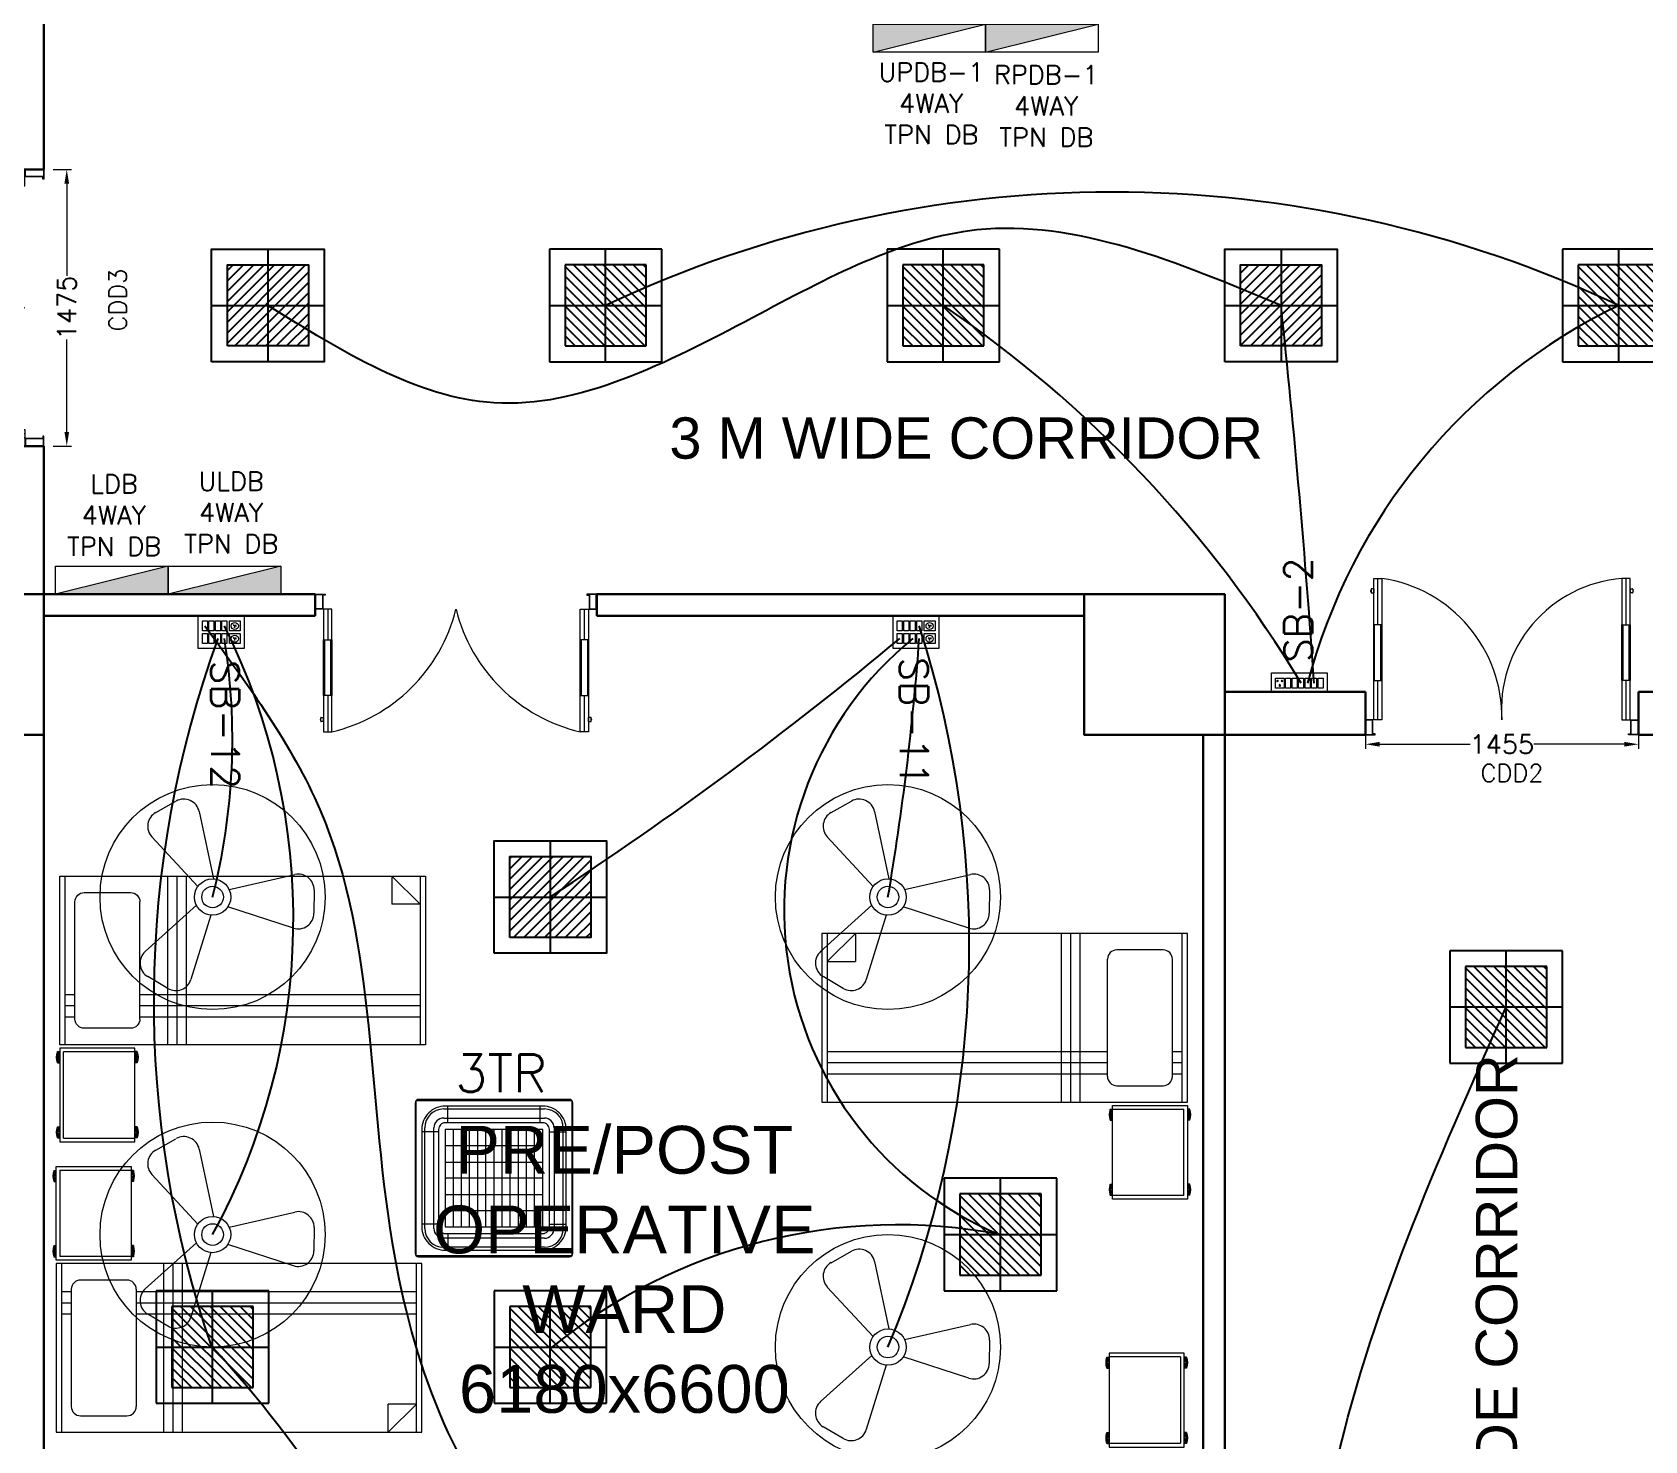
# Model space of a CAD drawing. Header units: millimetres. Extents: x 3552052 to 4144896, y -707811 to -630695.
# Drawn here: x 3631564 to 3640159, y -652959 to -645447 of the extents above; entities that cross this region are included whole.
import ezdxf

# ---------------------------------------------------------------- set-up
doc = ezdxf.new("R2010")
doc.units = ezdxf.units.MM
doc.header["$LTSCALE"] = 6
doc.header["$MEASUREMENT"] = 0
doc.linetypes.add('HIDDEN', pattern=[0.375, 0.25, -0.125])
doc.layers.get('Defpoints').update_dxf_attribs({"linetype": 'CONTINUOUS', "lineweight": 0})
for name, color, linetype, lineweight in [('1200 Door', 144, 'CONTINUOUS', 0), ('COL', 5, 'CONTINUOUS', 0), ('DIM', 7, 'CONTINUOUS', 0), ('Double Leaf Door', 4, 'CONTINUOUS', 0), ('ELE 36W EMERGENCY LIGHT', 5, 'CONTINUOUS', 0), ('ELE 36W LED LIGHT', 6, 'CONTINUOUS', 0), ('ELE-1200MM CEILINGFAN', 6, 'CONTINUOUS', 0), ('ELE-12M RAW&UPS SB', 40, 'CONTINUOUS', 0), ('ELE-36W EMERGENCY  LED LIGHT', 7, 'CONTINUOUS', 0), ('ELE-36W LED LIGHT', 210, 'CONTINUOUS', 0), ('ELE-4M RAW P.SB', 40, 'CONTINUOUS', 0), ('ELE-4M UPS P.SB', 3, 'CONTINUOUS', 0), ('ELE-6M RAW P.SB', 40, 'HIDDEN', 0), ('ELE-LIGHTING WIRRING', 7, 'CONTINUOUS', 0), ('ELE. DB', 1, 'CONTINUOUS', 0), ('ELE.DB', 1, 'CONTINUOUS', 0), ('furniture', 33, 'CONTINUOUS', 0), ('hatch', 252, 'CONTINUOUS', 0), ('HTL-AC UNIT', 5, 'CONTINUOUS', 0), ('MEP_HVAC_TEXT', 7, 'CONTINUOUS', 0), ('WALL', 8, 'CONTINUOUS', 0)]:
    doc.layers.add(name, color=color, linetype=linetype, lineweight=lineweight)
doc.layers.add('ELE-LIGHTING WIRING', color=7, linetype='CONTINUOUS', lineweight=0, true_color=0x63d7b6)
doc.styles.add('ARIAL', font='arial.ttf')
doc.styles.add('ROMANS', font='romans.shx')
doc.styles.get("Standard").update_dxf_attribs({"font": 'SIMPLEX'})
doc.styles.add('VERDANA', font='verdana.ttf')
doc.dimstyles.new('AEPL1', dxfattribs={"dimtxt": 100, "dimasz": 75, "dimexe": 25, "dimexo": 50, "dimtad": 0, "dimdec": 0, "dimtxsty": 'ROMANS', "dimcen": 2.5, "dimclrd": 7, "dimclre": 7, "dimclrt": 7, "dimadec": 0, "dimazin": 0, "dimtfac": 1, "dimtdec": 0, "dimtmove": 0, "dimatfit": 3, "dimfxl": 1, "dimlwd": 0, "dimlwe": 0, "dimarcsym": 0})

# ---------------------------------------------------------------- blocks, each defined once
blk = doc.blocks.new('light300x600')
at = {"layer": 'ELE-36W LED LIGHT', "lineweight": 25}
for p, q in [((918214.7, -78407.4), (918214.7, -79007.4)), ((918814.7, -78407.4), (918214.7, -78407.4)), ((918514.7, -78407.4), (918514.7, -79007.4)), ((918814.7, -79007.4), (918814.7, -78407.4)), ((918298.3, -78491.3), (918298.6, -78491)), ((918298.3, -78544.3), (918351.6, -78491)), ((918298.3, -78597.3), (918404.7, -78491)), ((918298.3, -78650.4), (918457.7, -78491)), ((918298.3, -78703.4), (918510.7, -78491)), ((918298.3, -78756.4), (918563.8, -78491)), ((918298.3, -78809.5), (918616.8, -78491)), ((918298.3, -78862.5), (918669.8, -78491)), ((918298.3, -78915.5), (918722.9, -78491)), ((918298.3, -78491), (918298.3, -78923.7)), ((918731.1, -78491), (918298.3, -78491)), ((918343.2, -78923.7), (918731.1, -78535.8)), ((918731.1, -78923.7), (918731.1, -78491)), ((918396.2, -78923.7), (918731.1, -78588.8)), ((918449.2, -78923.7), (918731.1, -78641.9)), ((918214.7, -78707.4), (918814.7, -78707.4)), ((918502.3, -78923.7), (918731.1, -78694.9)), ((918555.3, -78923.7), (918731.1, -78747.9)), ((918608.3, -78923.7), (918731.1, -78801)), ((918661.3, -78923.7), (918731.1, -78854)), ((918298.3, -78923.7), (918731.1, -78923.7)), ((918714.4, -78923.7), (918731.1, -78907)), ((918214.7, -79007.4), (918814.7, -79007.4))]:
    blk.add_line(p, q, dxfattribs=at)
blk = doc.blocks.new('asdsad')
at = {"layer": 'ELE-12M RAW&UPS SB', "color": 40, "ltscale": 10}
for p, q in [((3536014, -692078.8, 0), (3536009, -692073, 0)), ((3536006.4, -692076.1, 0), (3536013.4, -692079.7, 0)), ((3536006.4, -692143.9, 0), (3536013.4, -692147.5, 0)), ((3536014, -692146.6, 0), (3536009, -692140.8, 0)), ((3536013.9, -692082.1, 0), (3536011.4, -692089.3, 0)), ((3536013.9, -692149.9, 0), (3536011.4, -692157.1, 0)), ((3536015.4, -692090.1, 0), (3536015, -692082.2, 0)), ((3536015.4, -692157.9, 0), (3536015, -692150, 0)), ((3536023, -692075.3, 0), (3536016.4, -692079.5, 0)), ((3536023, -692143.1, 0), (3536016.4, -692147.3, 0)), ((3536016.9, -692080.5, 0), (3536024.4, -692079.1, 0)), ((3536016.9, -692148.3, 0), (3536024.4, -692146.9, 0))]:
    blk.add_line(p, q, dxfattribs=at)
at = {"layer": 'ELE-12M RAW&UPS SB', "color": 40, "ltscale": 10, "elevation": 0}
for points in [[(3535820.5, -692025.9), (3536064.2, -692025.9), (3536064.2, -692200.8), (3535820.5, -692200.8)], [(3535877.2, -692053.5), (3535903.6, -692053.5), (3535903.6, -692106.3), (3535877.2, -692106.3)], [(3535911.9, -692053.5), (3535938.3, -692053.5), (3535938.3, -692106.3), (3535911.9, -692106.3)], [(3535946.5, -692053.5), (3535972.9, -692053.5), (3535972.9, -692106.3), (3535946.5, -692106.3)], [(3535986.2, -692053.2), (3536044.3, -692053.2), (3536044.3, -692106), (3535986.2, -692106)], [(3535877.2, -692121), (3535903.6, -692121), (3535903.6, -692173.8), (3535877.2, -692173.8)], [(3535911.9, -692121), (3535938.3, -692121), (3535938.3, -692173.8), (3535911.9, -692173.8)], [(3535946.5, -692121), (3535972.9, -692121), (3535972.9, -692173.8), (3535946.5, -692173.8)], [(3535986.2, -692121), (3536044.3, -692121), (3536044.3, -692173.8), (3535986.2, -692173.8)]]:
    blk.add_lwpolyline(points, close=True, dxfattribs=at)
at = {"layer": 'ELE-12M RAW&UPS SB', "color": 3, "linetype": 'ByBlock', "elevation": 0}
for points in [[(3535842.5, -692053.5), (3535868.9, -692053.5), (3535868.9, -692106.3), (3535842.5, -692106.3)], [(3535842.5, -692121), (3535868.9, -692121), (3535868.9, -692173.8), (3535842.5, -692173.8)]]:
    blk.add_lwpolyline(points, close=True, dxfattribs=at)
at = {"layer": 'ELE-12M RAW&UPS SB', "color": 40, "ltscale": 10}
for centre, radius in [((3536014.9, -692080.5, 0), 19.1), ((3536014.9, -692148.3, 0), 19.1), ((3536014.9, -692080.5, 0), 1.78), ((3536014.9, -692148.3, 0), 1.78)]:
    blk.add_circle(centre, radius, dxfattribs=at)
blk = doc.blocks.new('UPS DB')
at = {"layer": 'hatch'}
h = blk.add_hatch(color=3, dxfattribs=at)
h.dxf.hatch_style = 1
h.paths.add_polyline_path([(0, -150), (600, -150), (600, 0)])
at = {"layer": 'ELE. DB', "color": 3}
blk.add_line((600, 0), (0, -150), dxfattribs=at)
blk.add_lwpolyline([(0, 0), (600, 0), (600, -150), (0, -150)], close=True, dxfattribs=at)
blk = doc.blocks.new('FREAWFRED')
at = {"layer": 'ELE.DB'}
h = blk.add_hatch(color=1, dxfattribs=at)
h.dxf.hatch_style = 1
h.paths.add_polyline_path([(149.9, 0), (149.9, 600), (0, 600)])
blk.add_line((0, 600), (149.9, 0), dxfattribs=at)
blk.add_lwpolyline([(0, 0), (0, 600), (149.9, 600), (149.9, 0)], close=True, dxfattribs=at)
blk = doc.blocks.new('A$C45A5314D')
at = {"layer": 'furniture', "color": 6, "ltscale": 0.75}
for p, q in [((-1962.2, 946.4), (-1950, 946.4)), ((-1962.2, 946.4), (-1962.2, 887.3)), ((-1962.2, 945.5), (-1950, 945.5)), ((-1950, 467.5), (-1950, 967.5)), ((-1950, 967.5), (-1550, 967.5)), ((-1930.3, 947.8), (-1930.3, 487.2)), ((-1930.3, 947.8), (-1550, 947.8)), ((-1550, 967.5), (-1550, 467.5)), ((-1537.8, 946.4), (-1550, 946.4)), ((-1537.8, 945.5), (-1550, 945.5)), ((-1537.8, 946.4), (-1537.8, 887.3)), ((-1962.2, 944.4), (-1950, 944.4)), ((-1962.2, 943.2), (-1950, 943.2)), ((-1962.2, 941.5), (-1950, 941.5)), ((-1962.2, 939.2), (-1950, 939.2)), ((-1962.2, 936.2), (-1950, 936.2)), ((-1962.2, 932), (-1950, 932)), ((-1962.2, 927.1), (-1950, 927.1)), ((-1962.2, 920.9), (-1950, 920.9)), ((-1962.2, 912.9), (-1950, 912.9)), ((-1962.2, 906.7), (-1950, 906.7)), ((-1962.2, 901.8), (-1950, 901.8)), ((-1962.2, 897.6), (-1950, 897.6)), ((-1962.2, 894.6), (-1950, 894.6)), ((-1962.2, 892.3), (-1950, 892.3)), ((-1962.2, 890.6), (-1950, 890.6)), ((-1962.2, 889.4), (-1950, 889.4)), ((-1962.2, 888.2), (-1950, 888.2)), ((-1962.2, 887.3), (-1950, 887.3)), ((-1537.8, 944.4), (-1550, 944.4)), ((-1537.8, 943.2), (-1550, 943.2)), ((-1537.8, 941.5), (-1550, 941.5)), ((-1537.8, 939.2), (-1550, 939.2)), ((-1537.8, 936.2), (-1550, 936.2)), ((-1537.8, 932), (-1550, 932)), ((-1537.8, 927.1), (-1550, 927.1)), ((-1537.8, 920.9), (-1550, 920.9)), ((-1537.8, 912.9), (-1550, 912.9)), ((-1537.8, 906.7), (-1550, 906.7)), ((-1537.8, 901.8), (-1550, 901.8)), ((-1537.8, 897.6), (-1550, 897.6)), ((-1537.8, 894.6), (-1550, 894.6)), ((-1537.8, 892.3), (-1550, 892.3)), ((-1537.8, 890.6), (-1550, 890.6)), ((-1537.8, 889.4), (-1550, 889.4)), ((-1537.8, 888.2), (-1550, 888.2)), ((-1537.8, 887.3), (-1550, 887.3)), ((-1962.2, 545.4), (-1950, 545.4)), ((-1962.2, 545.4), (-1962.2, 486.3)), ((-1962.2, 544.5), (-1950, 544.5)), ((-1962.2, 543.4), (-1950, 543.4)), ((-1962.2, 542.2), (-1950, 542.2)), ((-1962.2, 540.4), (-1950, 540.4)), ((-1962.2, 538.1), (-1950, 538.1)), ((-1962.2, 535.2), (-1950, 535.2)), ((-1962.2, 531), (-1950, 531)), ((-1962.2, 526.1), (-1950, 526.1)), ((-1962.2, 519.9), (-1950, 519.9)), ((-1537.8, 545.4), (-1550, 545.4)), ((-1537.8, 544.5), (-1550, 544.5)), ((-1537.8, 543.4), (-1550, 543.4)), ((-1537.8, 542.2), (-1550, 542.2)), ((-1537.8, 540.4), (-1550, 540.4)), ((-1537.8, 538.1), (-1550, 538.1)), ((-1537.8, 535.2), (-1550, 535.2)), ((-1537.8, 531), (-1550, 531)), ((-1537.8, 526.1), (-1550, 526.1)), ((-1537.8, 519.9), (-1550, 519.9)), ((-1537.8, 545.4), (-1537.8, 486.3)), ((-1962.2, 511.9), (-1950, 511.9)), ((-1962.2, 505.7), (-1950, 505.7)), ((-1962.2, 500.7), (-1950, 500.7)), ((-1962.2, 496.6), (-1950, 496.6)), ((-1962.2, 493.6), (-1950, 493.6)), ((-1962.2, 491.3), (-1950, 491.3)), ((-1962.2, 489.6), (-1950, 489.6)), ((-1962.2, 488.4), (-1950, 488.4)), ((-1962.2, 487.2), (-1950, 487.2)), ((-1962.2, 486.3), (-1950, 486.3)), ((-1962.2, 486.3), (-1950, 486.3)), ((-1550, 467.5), (-1950, 467.5)), ((-1550, 487.2), (-1930.3, 487.2)), ((-1537.8, 511.9), (-1550, 511.9)), ((-1537.8, 505.7), (-1550, 505.7)), ((-1537.8, 500.7), (-1550, 500.7)), ((-1537.8, 496.6), (-1550, 496.6)), ((-1537.8, 493.6), (-1550, 493.6)), ((-1537.8, 491.3), (-1550, 491.3)), ((-1537.8, 489.6), (-1550, 489.6)), ((-1537.8, 488.4), (-1550, 488.4)), ((-1537.8, 487.2), (-1550, 487.2)), ((-1537.8, 486.3), (-1550, 486.3))]:
    blk.add_line(p, q, dxfattribs=at)
at = {"layer": 'furniture', "color": 6}
for p, q in [((0, 450), (-1950, 450)), ((-1950, 450), (-1950, -450)), ((-1920.5, 450), (-1920.5, -450)), ((-1376.5, -450), (-1376.5, 450)), ((-1326.5, -450), (-1326.5, 450)), ((-1276.5, -450), (-1276.5, 450)), ((-29.5, -450), (-29.5, 450)), ((0, -450), (0, 450)), ((-1572.3, 361.9), (-1819.8, 361.9)), ((-1920.5, 300), (-1869, 300)), ((-1869, 312.7), (-1869, -312.7)), ((-1523.1, 312.7), (-1523.1, -312.7)), ((-1523.1, 300), (-29.5, 300)), ((-1920.5, 240.9), (-1869, 240.9)), ((-1920.5, 181.9), (-1869, 181.9)), ((-1523.1, 240.9), (-29.5, 240.9)), ((-1523.1, 181.9), (-29.5, 181.9)), ((-179.5, -450), (-29.5, -300)), ((-179.5, -450), (-179.5, -300)), ((-29.5, -300), (-179.5, -300)), ((-1819.8, -361.9), (-1572.3, -361.9)), ((-1950, -450), (0, -450))]:
    blk.add_line(p, q, dxfattribs=at)
at = {"layer": 'furniture', "color": 6, "ltscale": 0.75}
for centre, start, end in [((-1876, 916.9), 161.07537, 198.92466), ((-1624, 916.9), 341.07537, 18.92466), ((-1876, 515.9), 161.07537, 198.92466), ((-1624, 515.9), 341.07537, 18.92466)]:
    blk.add_arc(centre, 91.1, start, end, dxfattribs=at)
at = {"layer": 'furniture', "color": 6}
for centre, start, end in [((-1819.8, 312.7), 90.00001, 180.00001), ((-1572.3, 312.7), 0.00001, 90.00001), ((-1819.8, -312.7), 180.00001, 270.00001), ((-1572.3, -312.7), 270.00001, 0.00001)]:
    blk.add_arc(centre, 49.2, start, end, dxfattribs=at)
blk = doc.blocks.new('*D663')
at = {"layer": 'Defpoints', "color": 0, "transparency": 16777216}
for p in [(3638670.4, -649079.1), (3640125.4, -649079.1), (3640125.4, -649244.1)]:
    blk.add_point(p, dxfattribs=at)
at = {"layer": 'DIM', "color": 7, "lineweight": 0, "transparency": 16777216}
for p, q in [((3638670.4, -649129.1), (3638670.4, -649269.1)), ((3640125.4, -649129.1), (3640125.4, -649269.1)), ((3638745.4, -649244.1), (3639228.2, -649244.1)), ((3640050.4, -649244.1), (3639567.6, -649244.1))]:
    blk.add_line(p, q, dxfattribs=at)
at = {"layer": 'DIM', "color": 7, "transparency": 16777216}
for points in [[(3638745.4, -649231.6), (3638745.4, -649256.6), (3638670.4, -649244.1)], [(3640050.4, -649231.6), (3640050.4, -649256.6), (3640125.4, -649244.1)]]:
    blk.add_solid(points, dxfattribs=at)
at = {"layer": 'DIM', "color": 7, "lineweight": -3, "transparency": 16777216, "insert": (3639397.9, -649244.1), "char_height": 100, "attachment_point": 5, "style": 'ROMANS'}
blk.add_mtext('1455', dxfattribs=at)
blk = doc.blocks.new('1800x80')
at = {"layer": 'Double Leaf Door'}
for points in [[(101770.4, -25417.9), (101775.3, -25417.9), (101775.3, -25121.4), (101770.4, -25121.4)], [(101814, -25121.4), (101809.1, -25121.4), (101809.1, -25417.9), (101814, -25417.9)], [(103113.4, -25121.4), (103118.4, -25121.4), (103118.4, -25417.9), (103113.4, -25417.9)], [(103157.1, -25417.9), (103152.1, -25417.9), (103152.1, -25121.4), (103157.1, -25121.4)]]:
    blk.add_hatch(color=6, dxfattribs=at).paths.add_polyline_path(points)
at = {"layer": 'Double Leaf Door', "color": 8}
for p, q in [((101756, -24985.1), (101756, -25003.1)), ((101770.4, -24983.1), (101758, -24983.1)), ((101758, -25005), (101770.4, -25005)), ((101770.4, -25581.8), (101770.4, -24927.6)), ((101770.4, -24927.6), (101814, -24927.6)), ((101770.4, -24983.1), (101770.4, -25005)), ((101792.2, -25121.4), (101792.2, -24927.6)), ((101814, -24927.6), (101814, -25581.8)), ((103157.1, -24927.6), (103113.4, -24927.6)), ((103113.4, -24927.6), (103113.4, -25581.8)), ((103135.3, -25121.4), (103135.3, -24927.6)), ((103157.1, -25581.8), (103157.1, -24927.6)), ((103157.1, -24983.1), (103169.5, -24983.1)), ((103157.1, -24983.1), (103157.1, -25005)), ((103169.5, -25005), (103157.1, -25005)), ((103171.5, -24985.1), (103171.5, -25003.1)), ((101792.2, -25581.8), (101792.2, -25417.9)), ((103135.3, -25581.8), (103135.3, -25417.9)), ((101726.2, -25581.8), (101726.2, -25681.8)), ((101766.4, -25581.8), (101726.2, -25581.8)), ((101728.2, -25583.8), (101728.2, -25679.8)), ((101764.4, -25583.8), (101728.2, -25583.8)), ((101764.4, -25678.9), (101764.4, -25583.8)), ((101766.4, -25676.9), (101766.4, -25581.8)), ((101814, -25581.8), (101770.4, -25581.8)), ((103113.4, -25581.8), (103157.1, -25581.8)), ((103161.1, -25676.9), (103161.1, -25581.8)), ((103161.1, -25581.8), (103201.2, -25581.8)), ((103163, -25678.9), (103163, -25583.8)), ((103163, -25583.8), (103199.3, -25583.8)), ((103199.3, -25583.8), (103199.3, -25679.8)), ((103201.2, -25581.8), (103201.2, -25681.8)), ((101726.2, -25681.8), (101766.4, -25681.8)), ((101728.2, -25679.8), (101766.4, -25679.8)), ((101776.3, -25678.9), (101764.4, -25678.9)), ((101778.3, -25676.9), (101766.4, -25676.9)), ((101766.4, -25679.8), (101776.3, -25679.8)), ((101766.4, -25681.8), (101778.3, -25681.8)), ((101776.3, -25679.8), (101776.3, -25678.9)), ((101778.3, -25681.8), (101778.3, -25676.9)), ((103149.1, -25681.8), (103149.1, -25676.9)), ((103149.1, -25676.9), (103161.1, -25676.9)), ((103161.1, -25681.8), (103149.1, -25681.8)), ((103151.1, -25679.8), (103151.1, -25678.9)), ((103151.1, -25678.9), (103163, -25678.9)), ((103161.1, -25679.8), (103151.1, -25679.8)), ((103199.3, -25679.8), (103161.1, -25679.8)), ((103201.2, -25681.8), (103161.1, -25681.8))]:
    blk.add_line(p, q, dxfattribs=at)
at = {"layer": 'Double Leaf Door', "color": 6}
for p, q in [((101814, -25121.4), (101770.4, -25121.4)), ((101770.4, -25121.4), (101770.4, -25417.9)), ((101775.3, -25417.9), (101775.3, -25121.4)), ((101809.1, -25417.9), (101809.1, -25121.4)), ((101814, -25417.9), (101814, -25121.4)), ((103113.4, -25417.9), (103113.4, -25121.4)), ((103113.4, -25121.4), (103157.1, -25121.4)), ((103118.4, -25417.9), (103118.4, -25121.4)), ((103152.1, -25417.9), (103152.1, -25121.4)), ((103157.1, -25121.4), (103157.1, -25417.9)), ((101770.4, -25417.9), (101814, -25417.9)), ((103157.1, -25417.9), (103113.4, -25417.9))]:
    blk.add_line(p, q, dxfattribs=at)
at = {"layer": 'Double Leaf Door', "color": 6, "ltscale": 100}
for p, q in [((101809.1, -25121.4), (101809.1, -25417.9)), ((103118.4, -25121.4), (103118.4, -25417.9))]:
    blk.add_line(p, q, dxfattribs=at)
at = {"layer": 'Double Leaf Door', "color": 6}
for points in [[(101770.4, -25121.4), (101770.4, -25417.9), (101775.3, -25417.9), (101775.3, -25121.4), (101770.4, -25121.4)], [(101814, -25121.4), (101814, -25417.9), (101809.1, -25417.9), (101809.1, -25121.4), (101814, -25121.4)], [(103113.4, -25121.4), (103113.4, -25417.9), (103118.4, -25417.9), (103118.4, -25121.4), (103113.4, -25121.4)], [(103157.1, -25121.4), (103157.1, -25417.9), (103152.1, -25417.9), (103152.1, -25121.4), (103157.1, -25121.4)]]:
    blk.add_lwpolyline(points, dxfattribs=at)
at = {"layer": 'Double Leaf Door', "ltscale": 5000}
for points in [[(101770.4, -25121.4), (101770.4, -25417.9), (101775.3, -25417.9), (101775.3, -25121.4), (101770.4, -25121.4)], [(103157.1, -25121.4), (103157.1, -25417.9), (103152.1, -25417.9), (103152.1, -25121.4), (103157.1, -25121.4)]]:
    blk.add_lwpolyline(points, dxfattribs=at)
at = {"layer": 'Double Leaf Door', "color": 8}
for centre, radius, start, end in [((101756, -24994.1), 3.72, 90, 270), ((101758, -24985.1), 1.98, 90, 180), ((101758, -25003.1), 1.98, 180, 270), ((101731.8, -25658.9), 736, 6.01421, 83.58626), ((103143.1, -25606.8), 679.9, 92.50464, 177.89489), ((103169.5, -24985.1), 1.98, 0, 90), ((103169.5, -25003.1), 1.98, 270, 0), ((103171.5, -24994.1), 3.72, 270, 90)]:
    blk.add_arc(centre, radius, start, end, dxfattribs=at)
blk = doc.blocks.new('*D665')
at = {"layer": 'Defpoints', "color": 0, "transparency": 16777216}
for p in [(3631625.4, -646178.9), (3631748.1, -646178.9), (3631625.4, -647653.9)]:
    blk.add_point(p, dxfattribs=at)
at = {"layer": 'DIM', "color": 7, "lineweight": 0, "transparency": 16777216}
for p, q in [((3631675.4, -646178.9), (3631773.1, -646178.9)), ((3631748.1, -646253.9), (3631748.1, -646746.7)), ((3631748.1, -647578.9), (3631748.1, -647086.1)), ((3631675.4, -647653.9), (3631773.1, -647653.9))]:
    blk.add_line(p, q, dxfattribs=at)
at = {"layer": 'DIM', "color": 7, "transparency": 16777216}
for points in [[(3631735.6, -646253.9), (3631760.6, -646253.9), (3631748.1, -646178.9)], [(3631735.6, -647578.9), (3631760.6, -647578.9), (3631748.1, -647653.9)]]:
    blk.add_solid(points, dxfattribs=at)
at = {"layer": 'DIM', "color": 7, "lineweight": -3, "transparency": 16777216, "insert": (3631748.1, -646916.4), "char_height": 100, "attachment_point": 5, "rotation": 90, "style": 'ROMANS'}
blk.add_mtext('1475', dxfattribs=at)
blk = doc.blocks.new('2000x80')
at = {"layer": 'Double Leaf Door'}
for points in [[(104210, -25357.6), (104215, -25357.6), (104215, -25061.1), (104210, -25061.1)], [(104253.7, -25061.1), (104248.7, -25061.1), (104248.7, -25357.6), (104253.7, -25357.6)], [(105533.1, -25061.1), (105538, -25061.1), (105538, -25357.6), (105533.1, -25357.6)], [(105576.7, -25357.6), (105571.8, -25357.6), (105571.8, -25061.1), (105576.7, -25061.1)]]:
    blk.add_hatch(color=6, dxfattribs=at).paths.add_polyline_path(points)
at = {"layer": 'Double Leaf Door', "color": 8}
for p, q in [((104210, -25567.2), (104210, -24813)), ((104210, -24813), (104253.7, -24813)), ((104231.9, -25061.1), (104231.9, -24813)), ((104253.7, -24813), (104253.7, -25567.2)), ((105576.7, -24813), (105533.1, -24813)), ((105533.1, -24813), (105533.1, -25567.2)), ((105554.9, -25061.1), (105554.9, -24813)), ((105576.7, -25567.2), (105576.7, -24813)), ((104195.7, -24870.5), (104195.7, -24888.5)), ((104210, -24868.6), (104197.6, -24868.6)), ((104197.6, -24890.5), (104210, -24890.5)), ((104210, -24868.6), (104210, -24890.5)), ((105576.7, -24868.6), (105589.2, -24868.6)), ((105576.7, -24868.6), (105576.7, -24890.5)), ((105589.2, -24890.5), (105576.7, -24890.5)), ((105591.1, -24870.5), (105591.1, -24888.5)), ((104231.9, -25567.2), (104231.9, -25357.6)), ((105554.9, -25567.2), (105554.9, -25357.6)), ((104165.9, -25567.2), (104165.9, -25647.2)), ((104206.1, -25567.2), (104165.9, -25567.2)), ((104167.9, -25569.2), (104167.9, -25645.3)), ((104204.1, -25569.2), (104167.9, -25569.2)), ((104204.1, -25644.3), (104204.1, -25569.2)), ((104206.1, -25642.3), (104206.1, -25567.2)), ((104253.7, -25567.2), (104210, -25567.2)), ((105533.1, -25567.2), (105576.7, -25567.2)), ((105580.7, -25642.3), (105580.7, -25567.2)), ((105580.7, -25567.2), (105620.9, -25567.2)), ((105582.7, -25644.3), (105582.7, -25569.2)), ((105582.7, -25569.2), (105618.9, -25569.2)), ((105618.9, -25569.2), (105618.9, -25645.3)), ((105620.9, -25567.2), (105620.9, -25647.2)), ((104165.9, -25647.2), (104206.1, -25647.2)), ((104167.9, -25645.3), (104206.1, -25645.3)), ((104216, -25644.3), (104204.1, -25644.3)), ((104218, -25642.3), (104206.1, -25642.3)), ((104206.1, -25645.3), (104216, -25645.3)), ((104206.1, -25647.2), (104218, -25647.2)), ((104216, -25645.3), (104216, -25644.3)), ((104218, -25647.2), (104218, -25642.3)), ((105568.8, -25647.2), (105568.8, -25642.3)), ((105568.8, -25642.3), (105580.7, -25642.3)), ((105580.7, -25647.2), (105568.8, -25647.2)), ((105570.8, -25645.3), (105570.8, -25644.3)), ((105570.8, -25644.3), (105582.7, -25644.3)), ((105580.7, -25645.3), (105570.8, -25645.3)), ((105618.9, -25645.3), (105580.7, -25645.3)), ((105620.9, -25647.2), (105580.7, -25647.2))]:
    blk.add_line(p, q, dxfattribs=at)
at = {"layer": 'Double Leaf Door', "color": 6}
for p, q in [((104253.7, -25061.1), (104210, -25061.1)), ((104210, -25061.1), (104210, -25357.6)), ((104215, -25357.6), (104215, -25061.1)), ((104248.7, -25357.6), (104248.7, -25061.1)), ((104253.7, -25357.6), (104253.7, -25061.1)), ((105533.1, -25357.6), (105533.1, -25061.1)), ((105533.1, -25061.1), (105576.7, -25061.1)), ((105538, -25357.6), (105538, -25061.1)), ((105571.8, -25357.6), (105571.8, -25061.1)), ((105576.7, -25061.1), (105576.7, -25357.6)), ((104210, -25357.6), (104253.7, -25357.6)), ((105576.7, -25357.6), (105533.1, -25357.6))]:
    blk.add_line(p, q, dxfattribs=at)
at = {"layer": 'Double Leaf Door', "color": 6, "ltscale": 100}
for p, q in [((104248.7, -25061.1), (104248.7, -25357.6)), ((105538, -25061.1), (105538, -25357.6))]:
    blk.add_line(p, q, dxfattribs=at)
at = {"layer": 'Double Leaf Door', "color": 6}
for points in [[(104210, -25061.1), (104210, -25357.6), (104215, -25357.6), (104215, -25061.1), (104210, -25061.1)], [(104253.7, -25061.1), (104253.7, -25357.6), (104248.7, -25357.6), (104248.7, -25061.1), (104253.7, -25061.1)], [(105533.1, -25061.1), (105533.1, -25357.6), (105538, -25357.6), (105538, -25061.1), (105533.1, -25061.1)], [(105576.7, -25061.1), (105576.7, -25357.6), (105571.8, -25357.6), (105571.8, -25061.1), (105576.7, -25061.1)]]:
    blk.add_lwpolyline(points, dxfattribs=at)
at = {"layer": 'Double Leaf Door', "ltscale": 5000}
for points in [[(104210, -25061.1), (104210, -25357.6), (104215, -25357.6), (104215, -25061.1), (104210, -25061.1)], [(105576.7, -25061.1), (105576.7, -25357.6), (105571.8, -25357.6), (105571.8, -25061.1), (105576.7, -25061.1)]]:
    blk.add_lwpolyline(points, dxfattribs=at)
at = {"layer": 'Double Leaf Door', "color": 8}
for centre, radius, start, end in [((104143.8, -25554.6), 749.7, 359.03214, 81.57239), ((105589, -25508.8), 698.1, 94.59437, 184.8011), ((104195.7, -24879.5), 3.72, 90, 270), ((104197.6, -24870.5), 1.98, 90, 180), ((104197.6, -24888.5), 1.98, 180, 270), ((105589.2, -24870.5), 1.98, 0, 90), ((105589.2, -24888.5), 1.98, 270, 0), ((105591.1, -24879.5), 3.72, 270, 90)]:
    blk.add_arc(centre, radius, start, end, dxfattribs=at)
blk = doc.blocks.new('CASSETTE UNIT - 3TR')
at = {"layer": 'HTL-AC UNIT', "color": 3}
for p, q in [((953753.2, -137420.8), (954583.3, -137420.8)), ((953753.2, -138250.3), (953753.2, -137420.8)), ((954583.3, -137420.8), (954583.3, -138250.3)), ((953951.9, -138095), (953951.9, -137576.1)), ((953995.2, -138095), (953995.2, -137576.1)), ((954038.4, -138095), (954038.4, -137576.1)), ((954081.7, -138095), (954081.7, -137576.1)), ((954124.9, -138095), (954124.9, -137576.1)), ((954168.2, -138095), (954168.2, -137576.1)), ((954211.4, -138095), (954211.4, -137576.1)), ((954254.8, -138095), (954254.8, -137576.1)), ((954298.1, -138095), (954298.1, -137576.1)), ((954341.3, -138095), (954341.3, -137576.1)), ((954384.6, -138095), (954384.6, -137576.1)), ((954428, -137663.5), (953908.5, -137663.5)), ((953908.5, -137750), (954428, -137750)), ((954428, -137836.5), (953908.5, -137836.5)), ((953908.5, -137923.1), (954428, -137923.1)), ((954428, -138009.6), (953908.5, -138009.6)), ((954583.3, -138250.3), (953753.2, -138250.3))]:
    blk.add_line(p, q, dxfattribs=at)
at = {"layer": 'HTL-AC UNIT', "color": 1}
for p, q in [((953899.9, -137466.7), (954436.6, -137466.7)), ((953899.9, -137515.2), (954436.6, -137515.2)), ((953799.1, -138103.6), (953799.1, -137567.5)), ((953847.6, -138103.6), (953847.6, -137567.5)), ((954488.9, -137567.5), (954488.9, -138103.6)), ((954537.4, -138103.6), (954537.4, -137567.5)), ((954436.6, -138155.9), (953899.9, -138155.9)), ((954436.6, -138204.4), (953899.9, -138204.4))]:
    blk.add_line(p, q, dxfattribs=at)
at = {"layer": 'HTL-AC UNIT', "color": 8}
for p, q in [((953921.7, -137540.4), (953921.7, -137451.2)), ((954414.8, -137540.4), (954414.8, -137451.2)), ((953872.8, -137589.3), (953783.6, -137589.3)), ((954463.7, -137589.3), (954552.9, -137589.3)), ((953872.8, -138081.8), (953783.6, -138081.8)), ((954463.7, -138081.8), (954552.9, -138081.8)), ((953921.7, -138130.7), (953921.7, -138219.9)), ((954414.8, -138130.7), (954414.8, -138219.9))]:
    blk.add_line(p, q, dxfattribs=at)
at = {"layer": 'HTL-AC UNIT', "color": 3}
blk.add_lwpolyline([(953765.8, -138255.6), (954570.7, -138255.6, 0.414214), (954588.5, -138237.7), (954588.5, -137433.4, 0.414214), (954570.7, -137415.6), (953765.8, -137415.6, 0.414214), (953747.9, -137433.4), (953747.9, -138237.7, 0.414214)], format="xyb", close=True, dxfattribs=at)
at = {"layer": 'HTL-AC UNIT', "color": 8}
for points in [[(953908.5, -138219.9), (954428, -138219.9, 0.414214), (954552.9, -138095), (954552.9, -137576.1, 0.414214), (954428, -137451.2), (953908.5, -137451.2, 0.414214), (953783.6, -137576.1), (953783.6, -138095, 0.414214)], [(953908.5, -138130.7), (954428, -138130.7, 0.414214), (954463.7, -138095), (954463.7, -137576.1, 0.414214), (954428, -137540.4), (953908.5, -137540.4, 0.414214), (953872.8, -137576.1), (953872.8, -138095, 0.414214)]]:
    blk.add_lwpolyline(points, format="xyb", close=True, dxfattribs=at)
blk.add_lwpolyline([(953908.5, -138095), (954428, -138095), (954428, -137576.1), (953908.5, -137576.1)], close=True, dxfattribs=at)
at = {"layer": 'HTL-AC UNIT', "color": 1}
for centre, radius, start, end in [((953899.9, -137567.5), 100.7, 90, 180), ((953899.9, -137567.5), 52.3, 90, 180), ((954436.6, -137567.5), 100.7, 0, 90), ((954436.6, -137567.5), 52.3, 0, 90), ((953899.9, -138103.6), 100.7, 180, 270), ((953899.9, -138103.6), 52.3, 180, 270), ((954436.6, -138103.6), 52.3, 270, 0), ((954436.6, -138103.6), 100.7, 270, 0)]:
    blk.add_arc(centre, radius, start, end, dxfattribs=at)
blk = doc.blocks.new('A$C07FB25EA')
at = {"layer": 'ELE-1200MM CEILINGFAN', "color": 3}
for p, q in [((0.26, 2.64), (3.17, 12.07)), ((6.53, 13.37), (9.47, 11.64)), ((9.84, 7.94), (2.36, 1.21)), ((-14.84, -1.03), (-14.81, 2.38)), ((-11.8, 4.55), (-2.22, 1.44)), ((-2.41, -1.1), (-12.04, -3.29)), ((2.16, -1.54), (8.87, -8.78)), ((1.96, -12.49), (-0.13, -2.65)), ((8.31, -12.34), (5.35, -14.02))]:
    blk.add_line(p, q, dxfattribs=at)
at = {"layer": 'ELE-1200MM CEILINGFAN', "color": 5, "ltscale": 10}
blk.add_circle((0, 0), 16.45, dxfattribs=at)
at = {"layer": 'ELE-1200MM CEILINGFAN', "color": 3}
for radius in [2.65, 1.58]:
    blk.add_circle((0, 0), radius, dxfattribs=at)
for centre, start, end in [((5.36, 11.38), 59.5281, 162.5229), ((8.3, 9.66), 311.9493, 59.5281), ((-12.51, 2.36), 71.9493, 179.5281), ((-12.54, -1.05), 179.5281, 282.5229), ((7.18, -10.34), 299.5281, 42.5229), ((4.21, -12.02), 191.9493, 299.5281)]:
    blk.add_arc(centre, 2.3, start, end, dxfattribs=at)
blk = doc.blocks.new('ELE.EMERGENCY 40W LED LIGHT')
at = {"layer": 'ELE-36W EMERGENCY  LED LIGHT', "lineweight": 25}
h = blk.add_hatch(dxfattribs=at)
h.set_pattern_fill('ANSI31', color=5, scale=300, style=0)
h.paths.add_polyline_path([(-207.7, -207.7), (-207.7, 207.7), (207.7, 207.7), (207.7, -207.7)])
for p, q in [((0, 288), (0, -288)), ((-288, 0), (288, 0))]:
    blk.add_line(p, q, dxfattribs=at)
for points in [[(-288, -288), (-288, 288), (288, 288), (288, -288)], [(-207.7, -207.7), (-207.7, 207.7), (207.7, 207.7), (207.7, -207.7)]]:
    blk.add_lwpolyline(points, close=True, dxfattribs=at)
blk = doc.blocks.new('1500x80')
at = {"layer": 'Double Leaf Door'}
for points in [[(99336.2, -25417.9), (99341.1, -25417.9), (99341.1, -25121.4), (99336.2, -25121.4)], [(99379.8, -25121.4), (99374.8, -25121.4), (99374.8, -25417.9), (99379.8, -25417.9)], [(100704.2, -25121.4), (100709.2, -25121.4), (100709.2, -25417.9), (100704.2, -25417.9)], [(100747.8, -25417.9), (100742.9, -25417.9), (100742.9, -25121.4), (100747.8, -25121.4)]]:
    blk.add_hatch(color=6, dxfattribs=at).paths.add_polyline_path(points)
at = {"layer": 'Double Leaf Door', "color": 8}
for p, q in [((99321.8, -24985.1), (99321.8, -25003.1)), ((99336.2, -24983.1), (99323.7, -24983.1)), ((99323.7, -25005), (99336.2, -25005)), ((99336.2, -25581.8), (99336.2, -24927.6)), ((99336.2, -24927.6), (99379.8, -24927.6)), ((99336.2, -24983.1), (99336.2, -25005)), ((99358, -25121.4), (99358, -24927.6)), ((99379.8, -24927.6), (99379.8, -25581.8)), ((100747.8, -24927.6), (100704.2, -24927.6)), ((100704.2, -24927.6), (100704.2, -25581.8)), ((100726, -25121.4), (100726, -24927.6)), ((100747.8, -25581.8), (100747.8, -24927.6)), ((100747.8, -24983.1), (100760.3, -24983.1)), ((100747.8, -24983.1), (100747.8, -25005)), ((100760.3, -25005), (100747.8, -25005)), ((100762.2, -24985.1), (100762.2, -25003.1)), ((99358, -25581.8), (99358, -25417.9)), ((100726, -25581.8), (100726, -25417.9)), ((99292, -25581.8), (99292, -25661.8)), ((99332.2, -25581.8), (99292, -25581.8)), ((99294, -25583.8), (99294, -25659.8)), ((99330.2, -25583.8), (99294, -25583.8)), ((99330.2, -25658.9), (99330.2, -25583.8)), ((99332.2, -25656.9), (99332.2, -25581.8)), ((99379.8, -25581.8), (99336.2, -25581.8)), ((100704.2, -25581.8), (100747.8, -25581.8)), ((100751.8, -25656.9), (100751.8, -25581.8)), ((100751.8, -25581.8), (100792, -25581.8)), ((100753.8, -25658.9), (100753.8, -25583.8)), ((100753.8, -25583.8), (100790, -25583.8)), ((100790, -25583.8), (100790, -25659.8)), ((100792, -25581.8), (100792, -25661.8)), ((99292, -25661.8), (99332.2, -25661.8)), ((99294, -25659.8), (99332.2, -25659.8)), ((99342.1, -25658.9), (99330.2, -25658.9)), ((99344.1, -25656.9), (99332.2, -25656.9)), ((99332.2, -25659.8), (99342.1, -25659.8)), ((99332.2, -25661.8), (99344.1, -25661.8)), ((99342.1, -25659.8), (99342.1, -25658.9)), ((99344.1, -25661.8), (99344.1, -25656.9)), ((100739.9, -25661.8), (100739.9, -25656.9)), ((100739.9, -25656.9), (100751.8, -25656.9)), ((100751.8, -25661.8), (100739.9, -25661.8)), ((100741.9, -25659.8), (100741.9, -25658.9)), ((100741.9, -25658.9), (100753.8, -25658.9)), ((100751.8, -25659.8), (100741.9, -25659.8)), ((100790, -25659.8), (100751.8, -25659.8)), ((100792, -25661.8), (100751.8, -25661.8))]:
    blk.add_line(p, q, dxfattribs=at)
at = {"layer": 'Double Leaf Door', "color": 6}
for p, q in [((99379.8, -25121.4), (99336.2, -25121.4)), ((99336.2, -25121.4), (99336.2, -25417.9)), ((99341.1, -25417.9), (99341.1, -25121.4)), ((99374.8, -25417.9), (99374.8, -25121.4)), ((99379.8, -25417.9), (99379.8, -25121.4)), ((100704.2, -25417.9), (100704.2, -25121.4)), ((100704.2, -25121.4), (100747.8, -25121.4)), ((100709.2, -25417.9), (100709.2, -25121.4)), ((100742.9, -25417.9), (100742.9, -25121.4)), ((100747.8, -25121.4), (100747.8, -25417.9)), ((99336.2, -25417.9), (99379.8, -25417.9)), ((100747.8, -25417.9), (100704.2, -25417.9))]:
    blk.add_line(p, q, dxfattribs=at)
at = {"layer": 'Double Leaf Door', "color": 6, "ltscale": 100}
for p, q in [((99374.8, -25121.4), (99374.8, -25417.9)), ((100709.2, -25121.4), (100709.2, -25417.9))]:
    blk.add_line(p, q, dxfattribs=at)
at = {"layer": 'Double Leaf Door', "color": 6}
for points in [[(99336.2, -25121.4), (99336.2, -25417.9), (99341.1, -25417.9), (99341.1, -25121.4), (99336.2, -25121.4)], [(99379.8, -25121.4), (99379.8, -25417.9), (99374.8, -25417.9), (99374.8, -25121.4), (99379.8, -25121.4)], [(100704.2, -25121.4), (100704.2, -25417.9), (100709.2, -25417.9), (100709.2, -25121.4), (100704.2, -25121.4)], [(100747.8, -25121.4), (100747.8, -25417.9), (100742.9, -25417.9), (100742.9, -25121.4), (100747.8, -25121.4)]]:
    blk.add_lwpolyline(points, dxfattribs=at)
at = {"layer": 'Double Leaf Door', "ltscale": 5000}
for points in [[(99336.2, -25121.4), (99336.2, -25417.9), (99341.1, -25417.9), (99341.1, -25121.4), (99336.2, -25121.4)], [(100747.8, -25121.4), (100747.8, -25417.9), (100742.9, -25417.9), (100742.9, -25121.4), (100747.8, -25121.4)]]:
    blk.add_lwpolyline(points, dxfattribs=at)
at = {"layer": 'Double Leaf Door', "color": 8}
for centre, radius, start, end in [((99321.8, -24994.1), 3.72, 90, 270), ((99323.7, -24985.1), 1.98, 90, 180), ((99323.7, -25003.1), 1.98, 180, 270), ((99175.8, -25796.3), 892.3, 13.90597, 76.78637), ((100908.2, -25796.3), 892.3, 103.21363, 166.09403), ((100760.3, -24985.1), 1.98, 0, 90), ((100760.3, -25003.1), 1.98, 270, 0), ((100762.2, -24994.1), 3.72, 270, 90)]:
    blk.add_arc(centre, radius, start, end, dxfattribs=at)
blk = doc.blocks.new('FFFF5')
at = {"layer": 'ELE-4M RAW P.SB', "color": 40, "ltscale": 10}
for p, q in [((3582623.9, -692257.6), (3582670.2, -692257.6)), ((3582623.9, -692310.4), (3582623.9, -692257.6)), ((3582670.2, -692310.4), (3582623.9, -692310.4)), ((3582670.2, -692257.6), (3582670.2, -692310.4))]:
    blk.add_line(p, q, dxfattribs=at)
for points in [[(3582603.9, -692230), (3582900.2, -692230), (3582900.2, -692330), (3582603.9, -692330)], [(3582678.5, -692257.6), (3582704.9, -692257.6), (3582704.9, -692310.4), (3582678.5, -692310.4)], [(3582713.1, -692257.6), (3582739.5, -692257.6), (3582739.5, -692310.4), (3582713.1, -692310.4)], [(3582747.8, -692257.6), (3582774.2, -692257.6), (3582774.2, -692310.4), (3582747.8, -692310.4)], [(3582782.5, -692257.6), (3582808.9, -692257.6), (3582808.9, -692310.4), (3582782.5, -692310.4)]]:
    blk.add_lwpolyline(points, close=True, dxfattribs=at)
for centre, radius, start, end in [((3582633.9, -692273.7), 3.1, 87.48997, 354.73109), ((3582636.3, -692271.6), 2.5, 284.90486, 157.31619), ((3582647, -692297), 3.6, 127.15837, 52.84163), ((3582647, -692293.4), 2.29, 341.40312, 198.59688), ((3582657.8, -692271.6), 2.5, 22.68381, 255.09514), ((3582660.2, -692273.7), 3.1, 185.26891, 92.51003)]:
    blk.add_arc(centre, radius, start, end, dxfattribs=at)
at = {"layer": 'ELE-6M RAW P.SB', "color": 3, "linetype": 'ByBlock'}
for points in [[(3582817.2, -692257.6), (3582843.6, -692257.6), (3582843.6, -692310.4), (3582817.2, -692310.4)], [(3582851.9, -692257.6), (3582878.3, -692257.6), (3582878.3, -692310.4), (3582851.9, -692310.4)]]:
    blk.add_lwpolyline(points, close=True, dxfattribs=at)

msp = doc.modelspace()

# ---------------------------------------------------------------- linework, layer by layer
at = {"layer": 'COL', "color": 7, "lineweight": 30}
msp.add_lwpolyline([(3630875.4, -648443.9), (3631625.4, -648443.9), (3631625.4, -649193.9), (3630875.4, -649193.9)], close=True, dxfattribs=at)
at = {"layer": 'COL', "color": 7, "lineweight": 30, "elevation": 0}
msp.add_lwpolyline([(3637170.4, -648443.9), (3637920.4, -648443.9), (3637920.4, -649193.9), (3637170.4, -649193.9)], close=True, dxfattribs=at)
at = {"layer": 'ELE-LIGHTING WIRING', "lineweight": -3}
for centre, radius, start, end in [((3637320.4, -652639.3), 6339.2, 64.79102, 115.20898), ((3632761.9, -652277.8), 6501.1, 31.11722, 55.75299), ((3641374.8, -649708.6), 3114.6, 115.7758, 165.29777), ((3629452, -650175.8, 0), 3504.2, 331.29311, 26.48663), ((3631017.9, -650311.1, 0), 5540.8, 337.19262, 17.84597), ((3637858.4, -650617.2, 0), 5647.2, 159.94274, 199.07789), ((3629219.9, -649217.4, 0), 3410.9, 345.71734, 9.05745), ((3637447.9, -650130.8, 0), 1876.3, 129.38369, 247.08142), ((3622014.4, -647653.9, 0), 14314.5, 350.32777, 355.88704), ((3636175.1, -654726.6), 2920, 79.13677, 129.30481), ((3627194.3, -657291.2), 7195.3, 24.88854, 42.18985)]:
    msp.add_arc(centre, radius, start, end, dxfattribs=at)
at = {"layer": 'ELE-LIGHTING WIRING', "color": 254, "lineweight": -3, "true_color": 0xdebad0}
for centre, radius, start, end in [((3584217.8, -652649.6), 54307.5, 3.93993, 6.07325), ((3623162.9, -633026.9, 0), 20364, 303.24033, 309.7632)]:
    msp.add_arc(centre, radius, start, end, dxfattribs=at)
for points in [[(3638220.4, -646903.9), (3636599.6, -646501.6), (3635402.6, -646970.2), (3634025, -647423.8), (3632820.4, -646903.9)], [(3632484.3, -648612.9, 0), (3633096.8, -649591.7), (3633496.2, -651981.2), (3634246.9, -653582.8), (3635525.4, -654258.9)]]:
    msp.add_spline(points, degree=3, dxfattribs=at)
at = {"layer": 'ELE-LIGHTING WIRING', "lineweight": -3}
msp.add_spline([(3638272.4, -655066.8, 0), (3638498.3, -653155.5), (3639420.4, -650645.3)], degree=3, dxfattribs=at)
at = {"layer": 'WALL', "color": 7, "lineweight": 30}
for p, q in [((3631625.4, -646178.9), (3631625.4, -645403.9)), ((3631510.4, -646178.9), (3631625.4, -646178.9)), ((3631510.4, -647653.9), (3631625.4, -647653.9)), ((3631625.4, -647653.9), (3631625.4, -648443.9)), ((3633072.8, -648443.9, 0), (3631625.4, -648443.9)), ((3633072.8, -648558.9, 0), (3633072.8, -648443.9, 0)), ((3634572.8, -648558.9, 0), (3634572.8, -648443.9, 0)), ((3637170.4, -648443.9, 0), (3634572.8, -648443.9, 0)), ((3633072.8, -648558.9, 0), (3631625.4, -648558.9)), ((3637170.4, -648558.9, 0), (3634572.8, -648558.9, 0)), ((3638670.4, -648964.1), (3637920.4, -648964.1)), ((3638670.4, -648964.1), (3637920.4, -648964.1)), ((3638670.4, -649194.1), (3638670.4, -648964.1)), ((3638670.4, -649194.1), (3638670.4, -648964.1)), ((3640125.4, -649194.1), (3640125.4, -648964.1)), ((3640920.4, -648964.1), (3640125.4, -648964.1)), ((3640125.4, -649194.1), (3640125.4, -648964.1)), ((3640920.4, -648964.1), (3640125.4, -648964.1)), ((3631625.4, -649193.9), (3631625.4, -653918.9)), ((3637805.4, -654599.1), (3637805.4, -649193.9)), ((3637920.4, -655348.9), (3637920.4, -649193.9)), ((3638670.4, -649194.1), (3637920.4, -649194.1)), ((3640920.4, -649194.1), (3640125.4, -649194.1))]:
    msp.add_line(p, q, dxfattribs=at)

# ---------------------------------------------------------------- block references
at = {"layer": 'Double Leaf Door', "color": 251, "lineweight": -3}
for name, p, rotation in [('1800x80', (3605943.6, -749380.1), 90), ('1500x80', (3733864.8, -674105.7, 0), 180)]:
    msp.add_blockref(name, p, dxfattribs=dict(at, rotation=rotation))
msp.add_blockref('2000x80', (3534504.5, -623546.8), dxfattribs=at)
at = {"layer": 'ELE 36W EMERGENCY LIGHT', "lineweight": -3, "xscale": 1.041666666677768, "yscale": 1.041666666677768, "zscale": 1.041666666677768}
for p in [(3632820.4, -646903.9), (3638220.4, -646903.9), (3634325.4, -650058.9)]:
    msp.add_blockref('ELE.EMERGENCY 40W LED LIGHT', p, dxfattribs=at)
at = {"layer": 'ELE 36W LED LIGHT', "lineweight": -3, "rotation": 89.9999999995464}
for p in [(3555913, -1565418.6), (3557713, -1565418.6), (3561313, -1565418.6), (3560713, -1569160), (3558018, -1570373.6), (3553818, -1570973.6), (3555618, -1570973.6)]:
    msp.add_blockref('light300x600', p, dxfattribs=at)
at = {"layer": 'ELE-1200MM CEILINGFAN', "color": 7, "lineweight": -3, "ltscale": 8, "xscale": 36.47592107175105, "yscale": 36.47592107175105, "zscale": 36.47592107175105, "rotation": 180}
for p in [(3632525.4, -650058.9), (3636125.4, -650058.9), (3632525.4, -651858.9), (3636125.4, -652458.9)]:
    msp.add_blockref('A$C07FB25EA', p, dxfattribs=at)
at = {"layer": 'ELE-12M RAW&UPS SB', "color": 0, "lineweight": -3}
for p in [(96628.6, 43467), (100332.3, 43466.8, 0)]:
    msp.add_blockref('asdsad', p, dxfattribs=at)
at = {"layer": 'ELE-4M UPS P.SB', "color": 0, "lineweight": -3}
msp.add_blockref('FFFF5', (55566.5, 43365.9), dxfattribs=at)
at = {"layer": 'ELE. DB', "lineweight": -3, "rotation": 179.9999999999998}
msp.add_blockref('UPS DB', (3636645.6, -645553.9), dxfattribs=at)
at = {"layer": 'ELE. DB', "lineweight": -3}
msp.add_blockref('UPS DB', (3632288.7, -648293.9, 0), dxfattribs=at)
at = {"layer": 'ELE.DB', "lineweight": -3}
for p, rotation in [((3637245.6, -645553.8), 90), ((3631688.7, -648294, 0), 270)]:
    msp.add_blockref('FREAWFRED', p, dxfattribs=dict(at, rotation=rotation))
at = {"layer": 'furniture', "color": 251, "lineweight": -3, "xscale": -1}
for p, rotation in [((3633660.8, -650397.2), 179.9999868732302), ((3635754.6, -653459.3), 359.9999868732307)]:
    msp.add_blockref('A$C45A5314D', p, dxfattribs=dict(at, rotation=rotation))
at = {"layer": 'furniture', "color": 251, "lineweight": -3}
for p, rotation in [((3635772.3, -650703), 180.0000131267692), ((3633641.4, -652463.2), 1.312676974619591e-05)]:
    msp.add_blockref('A$C45A5314D', p, dxfattribs=dict(at, rotation=rotation))
at = {"layer": 'HTL-AC UNIT', "lineweight": -3}
msp.add_blockref('CASSETTE UNIT - 3TR', (2679857.2, -513722.4), dxfattribs=at)

# ---------------------------------------------------------------- texts
at = {"layer": '1200 Door', "color": 251, "lineweight": -3, "style": 'ROMANS'}
msp.add_text('CDD3', height=94.18, rotation=90, dxfattribs=at).set_placement((3632067.3, -647042.9, -35804.4))
msp.add_text('CDD2', height=94.18, dxfattribs=at).set_placement((3639284.2, -649444.7, -35804.4))
at = {"layer": 'DIM', "color": 7, "lineweight": -3, "insert": (3634720.2, -652046.1), "char_height": 255, "width": 2454.158, "attachment_point": 5, "style": 'ARIAL'}
msp.add_mtext('PRE/POST \\POPERATIVE WARD\\P6180x6600', dxfattribs=at)
at = {"layer": 'ELE-LIGHTING WIRRING', "color": 200, "lineweight": -3, "char_height": 150, "width": 349.838, "attachment_point": 1, "style": 'ROMANS'}
for s, insert, rotation in [('{\\C256;SB-2}', (3638236.7, -648807.3), 90), ('{\\C256;SB-12}', (3632667.3, -648795.9), 270), ('{\\C256;SB-11}', (3636339.1, -648779.4), 270)]:
    msp.add_mtext(s, dxfattribs=dict(at, insert=insert, rotation=rotation))
at = {"layer": 'ELE.DB', "color": 0, "lineweight": -3, "char_height": 100, "attachment_point": 1}
for s, insert, width in [('\\pxqc;{\\Fromans|c0;UPDB-1 4WAY TPN DB}', (3636045.7, -645609.7), 620.822), ('\\pxqc;{\\Fromans|c0;RPDB-1 4WAY TPN DB}', (3636633, -645623.8), 671.872), ('\\pxqc;{\\Fromans|c0;LDB 4WAY TPN DB}', (3631663.7, -647805.6), 671.872), ('\\pxqc;{\\Fromans|c0;ULDB 4WAY TPN DB}', (3632313.8, -647791.5), 620.822)]:
    msp.add_mtext(s, dxfattribs=dict(at, insert=insert, width=width))
at = {"layer": 'MEP_HVAC_TEXT', "color": 0, "lineweight": -3, "insert": (3633818.9, -650898.6), "char_height": 200, "width": 269.735, "attachment_point": 1, "rotation": 359.99312, "style": 'VERDANA'}
msp.add_mtext('{\\Fromans|c0;3TR}', dxfattribs=at)
at = {"layer": 'WALL', "color": 251, "lineweight": -3, "insert": (3636542.3, -647612.7), "char_height": 220.414, "width": 4941.395, "attachment_point": 5, "style": 'ARIAL'}
msp.add_mtext('3 M WIDE CORRIDOR', dxfattribs=at)
at = {"layer": 'WALL', "color": 251, "lineweight": -3, "insert": (3639370.8, -652480.1), "char_height": 220.414, "width": 4941.395, "attachment_point": 5, "rotation": 90, "style": 'ARIAL'}
msp.add_mtext('3 M WIDE CORRIDOR', dxfattribs=at)

# ---------------------------------------------------------------- dimensions: what is measured, and where the dimension line sits
at = {"layer": 'DIM', "color": 251, "lineweight": -3}
dim = msp.add_linear_dim(base=(3631748.1, -646178.9), p1=(3631625.4, -647653.9), p2=(3631625.4, -646178.9), angle=90, dimstyle='AEPL1', dxfattribs=at)
dim.commit()
dim.dimension.update_dxf_attribs({"geometry": '*D665', "text_midpoint": (3631748.1, -646916.4)})
dim = msp.add_linear_dim(base=(3640125.4, -649244.1), p1=(3638670.4, -649079.1), p2=(3640125.4, -649079.1), dimstyle='AEPL1', dxfattribs=at)
dim.commit()
dim.dimension.update_dxf_attribs({"geometry": '*D663', "text_midpoint": (3639397.9, -649244.1), "dimtype": 160})

doc.saveas('drawing.dxf')
